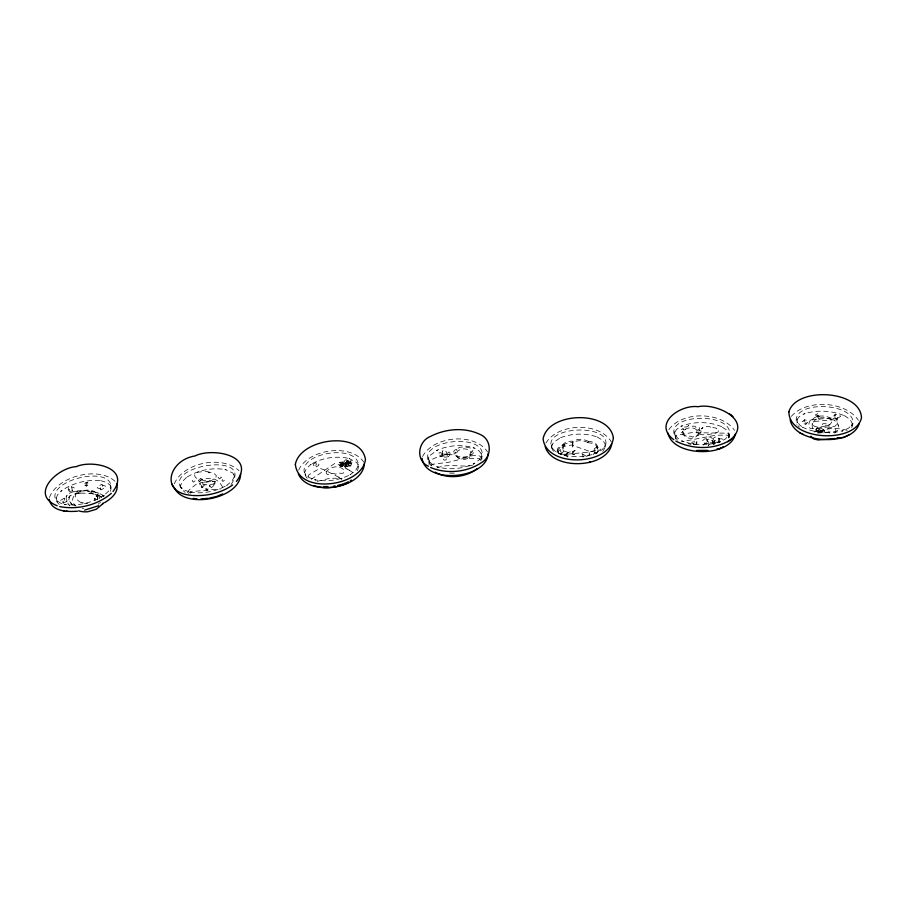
<?xml version="1.0" encoding="UTF-8"?>
<svg xmlns="http://www.w3.org/2000/svg" width="907" height="907" viewBox="0 0 907 907"><rect width="100%" height="100%" fill="white"/><g stroke="black" fill="none" stroke-linecap="round" stroke-linejoin="round"><path stroke-width="0.68" stroke-dasharray="4.54 3.4" d="M100.53 487.796L100.813 489.701M102.457 486.288L101.935 484.225L97.196 486.878L97.48 488L100.348 488.782M728.899 437.764L728.468 435.95L726.7 435.088L715.646 435.235L681.259 441.788M729.251 437.287L729.047 434.453L726.847 433.195L691.928 432.639L676.883 435.111L675.273 436.755L675.602 440.292M85.791 483.488L86.29 486.141L88.773 484.519C89.374 483.068 85.677 481.9 87.049 483.08L86.335 482.184L84.068 483.828C83.41 485.279 87.163 486.447 85.78 485.256L86.29 486.141M87.038 484.86L86.607 482.252M817.105 432.061C812.423 421.528 834.519 433.795 817.751 432.344M815.869 430.621L815.949 429.669M818.828 431.086C814.361 429.714 824.917 435.065 820.427 431.063C826.152 431.879 812.162 426.834 819.021 431.222M572.725 447.094L572.578 443.001C577.249 439.419 583.915 440.451 588.813 442.956L586.931 442.616C590.774 442.865 597.033 443.534 597.441 448.398L595.355 450.416L589.38 452.06L564.165 454.464L557.499 453.16L557.646 448.591L560.254 446.119L564.744 444.237L561.66 446.346C563.53 442.106 569.018 440.836 573.269 441.267C577.963 438.024 584.267 439.283 589.04 441.641L587.158 441.21C591.126 441.426 597.35 442.435 597.69 447.4L594.765 450.938L587.589 452.208M698.209 433.365C697.098 439.963 684.717 439.918 683.22 433.546C683.22 426.256 696.712 425.939 698.231 432.56M187.556 492.807L189.053 489.984L201.365 480.064C211.603 476.13 218.598 478.692 223.292 488.442M95.269 500.449L94.827 500.165C94.464 495.007 96.335 502.229 94.147 497.524L94.396 497.07C95.416 497.115 96.596 495.641 97.344 496.333C96.448 494.338 89.271 490.857 85.088 491.084C68.569 489.735 75.95 504.848 87.741 503.555M439.85 455.099L440.462 456.709L444.691 456.346L445.847 455.541L445.722 454.135L440.757 453.953L441.448 454.713L440.983 456.323M560.481 449.475L558.032 451.369L558.508 452.956L561.195 453.874L563.757 451.391L563.168 450.382L560.481 449.475L560.571 451.584M561.195 453.874L561.104 451.754M441.448 454.713L441.029 452.604L439.056 452.865L439.986 456.561M49.443 497.512C57.311 475.948 99.861 465.246 116.051 482.32M593.291 454.668L594.867 452.003L597.055 453.364M71.993 488.646L71.574 487.195L73.716 487.32L74.635 488.782C71.857 490.88 73.535 490.812 69.204 491.401L68.399 490.041L69.204 488.408L69.646 490.347L68.308 489.383L68.32 487.83C69.714 486.685 73.274 487.218 71.449 486.583M447.536 455.076L448.16 454.158L444.509 454.452L443.217 455.983L444.77 457.241L449.521 456.516L450.065 453.319L448.942 452.015L447.23 453.5L448.375 456.527M174.303 483.828C183.395 462.445 222.158 454.872 239.017 470.665M430.825 465.608L432.117 464.316L448.772 462.253L465.291 458.035L479.202 458.783L480.937 460.11M470.143 455.212C470.359 455.915 476.674 452.276 471.107 450.7L471.232 452.593C479.236 447.14 454.849 444.113 456.958 450.904L456.845 450.076M713.39 444.237L712.981 442.559C710.045 443.523 704.716 441.221 702.936 445.405M298.664 470.177C307.53 449.328 350.544 442.763 363.764 462.071M834.962 414.363L834.508 416.064L835.12 415.236L832.195 416.63L832.671 418.195L837.331 419.465L838.011 417.549L837.399 418.376L840.574 416.392L839.848 415.417L835.2 414.159L835.018 416.268M837.569 419.261L837.501 417.345M456.833 449.566C454.792 448.795 451.323 453.126 455.836 454.056L455.677 452.174C452.355 453.353 454.169 457.82 457.627 456.266C456.867 458.33 460.144 458.092 461.89 457.321C464.758 457.854 472.468 458.046 470.722 452.423C468.182 446.845 456.833 448.001 456.232 454.418C456.47 461.493 471.334 460.926 470.03 453.863L470.155 454.702M72.537 491.084L71.993 489.02M597.021 446.743L594.13 448.908L594.675 450.496L597.974 451.595L601.012 448.829L597.021 446.743L597.078 448.852M567.533 456.958L565.254 454.622L565.322 456.55M597.974 451.595L597.917 449.475M422.537 456.595C433.07 436.006 474.746 432.004 487.569 452.037M94.532 499.043L94.725 498.362M696.859 443.16L696.134 442.197C695.771 445.416 698.855 440.371 695.113 441.358C693.855 441.006 693.651 441.312 691.746 442.605C691.542 444.974 699.218 442.616 693.889 444.657M558.531 450.938L558.633 453.443L560.084 454.18L566.694 454.203M69.986 495.698L68.796 499.587L71.664 504.133L68.422 499.825M103.954 496.401C96.709 488.125 53.683 486.798 69.737 505.857L66.687 501.514M572.759 441.698L572.929 446.437M572.77 454.146L572.873 451.425L573.643 454.464L572.442 453.885L574.516 454.736L563.213 450.734L563.224 446.448L571.569 445.02L589.085 451.187L589.017 455.518L584.176 456.833M693.776 443.035L693.583 444.407M545.923 443.081C557.68 423.161 599.482 421.472 611.375 442.026M97.128 499.972C101.187 481.696 62.243 491.889 75.315 505.607M68.399 490.041L68.649 489.338M69.023 497.104L68.773 497.773C68.66 492.977 93.172 491.707 74.295 493.918M556.977 452.185L557.408 450.994M708.22 445.768L710.056 443.67M557.068 450.904L560.095 447.423L564.573 445.62L561.501 447.514C563.394 443.33 568.904 442.299 573.077 442.661L572.578 443.001M668.833 429.68C682.166 410.769 721.405 411.574 734.579 430.36M213.315 483.987L215.004 483.794L214.29 481.186L201.796 482.456C197.737 482.229 201.83 487.059 201.184 483.828C201.195 491.843 203.077 484.236 205.458 487.138C206.569 496.016 208.247 483.748 211.399 487.592C213.202 486.889 218.349 480.347 214.018 481.288M199.846 483.227L199.925 484.61M110.473 491.345C119.066 460.699 35.135 481.991 59.25 504.451M791.301 416.392C806.391 398.717 845.471 401.03 858.419 420.304M712.551 442.729L713.922 441.584L715.079 442.922M594.867 452.003L594.924 453.931M66.007 496.787L67.175 495.154M728.536 438.104C740.055 410.191 655.489 412.606 677.472 440.212M357.449 470.756C368.004 440.224 287.44 452.31 307.201 478.34M804.396 419.771L803.942 420.916L804.43 420.417L802.117 421.732L802.457 423.32L805.824 424.261L808.284 421.71L807.763 420.712L804.396 419.771L804.248 421.88M694.195 440.87L694.172 442.412M480.846 460.405C494.485 429.453 406.676 439.952 432.185 466.402M583.065 456.981L583.575 456.21L583.133 456.901L582.543 453.806L583.36 454.611L581.841 453.591L587.464 456.913M564.301 455.62L565.254 454.622M851.707 427.616C863.759 402.504 788.194 398.037 796.89 424.329M717.063 442.729C719.115 442.559 719.954 437.401 717.165 439.192M708.22 445.303L708.945 444.419M99.736 503.09L100.394 502.229M311.248 479.315L334.558 463.59L337.619 464.214L347.177 469.089M572.702 451.969L575.185 450.609L567.442 452.57A3.741 3.197 19.5 0 0 567.589 456.368M688.47 425.598C686.984 428.614 680.318 425.1 683.266 429.918C685.284 426.12 676.259 431.823 682.903 432.99L682.914 431.165L681.724 432.9L681.826 434.566L685.488 435.122L686.656 436.721L690.227 436.131L693.05 437.061L694.467 435.723L698.583 435.462L698.163 432.276L698.084 434L700.896 432.945L700.975 430.712L698.605 429.589L699.172 429.895C697.585 434.34 702.982 425.304 695.986 427.48C695.816 424.771 690.635 427.322 688.334 425.689M188.463 493.397L190.481 491.719L220.945 488.816M231.07 484.474C255.887 449.487 154.179 467.026 185.198 492.422M805.824 424.261L805.972 422.14M602.758 451.38C624.288 420.463 529.393 424.793 555.356 453.523M207.045 490.381L206.717 488.771M205.095 484.78C202.817 486.64 201.479 481.64 204.551 482.116M98.205 504.224L99.146 503.374M468.794 457.74L470.053 456.652M823.771 432.945L824.792 431.63C824.225 427.628 816.742 427.242 814.917 430.519L815.28 431.993M75.383 494.519L77.288 493.023M99.385 498.816L99.509 497.002L97.151 496.48L97.945 498.839M718.163 441.992C721.972 438.784 716.417 434.952 713.571 438.047L713.99 442.48L714.41 441.119L713.707 443.523L715.997 443.591M684.377 430.043L685.737 429.068M810.439 420.054C808.783 421.88 807.615 427.866 810.915 428.648L834.723 426.369C837.456 425.315 838.113 418.376 834.825 417.617L810.971 419.896M100.178 488.612L101.062 489.871L105.802 487.206L105.518 486.084L102.344 485.268L102.945 485.392L101.935 484.225M834.769 433.127C840.381 426.018 820.801 425.768 829.848 433.138M316.135 466.901L318.584 465.529L318.969 464.441L316.021 462.536L313.573 463.896L313.187 464.985L316.135 466.901L315.817 464.826M718.265 438.716L722.187 438.931L724.171 440.995M63.513 503.045L66.744 501.435L67.073 500.335L64.136 498.26L60.576 500.381L60.882 501.503L63.456 502.376L62.855 501.979L63.513 503.045L62.946 500.97M693.923 444.543L696.859 444.101L696.565 442.775M814.248 431.925L823.919 430.462L818.942 432.367C827.093 427.288 837.977 427.775 847.728 430.462M317.246 481.345L330.329 478.17L342.109 478.397M437.027 467.944C448.409 463.216 460.62 467.445 472.4 465.461M213.973 481.538L212.782 481.334M214.755 483.998L203.497 485.007M73.75 491.877L78.433 491.186M204.064 482.127L213.769 481.322M817.785 433.115L835.948 431.381C841.526 429.612 837.456 420.145 832.853 419.737L814.769 421.46C810.053 422.628 812.536 429.737 815.291 431.709M719.727 442.208L714.353 442.253L713.571 443.194L714.285 444.759M80.678 493.113L91.154 493.408L99.577 495.279M454.203 473.205L447.468 473.103M89.464 493.261L97.548 494.769L101.573 497.399M92.831 491.628L91.097 491.435L99.056 493.238M81.301 502.229L83.365 502.863M84.805 485.381L85.462 485.63M87.367 482.705L88.024 482.966M707.913 442.004L707.143 439.362L709.331 439.147L707.902 438.705L704.682 438.886L702.426 440.791L702.936 442.503L706.281 443.636L712.8 443.602L713.582 442.65L712.414 440.621L712.857 441.584C713.718 437.911 709.41 435.405 706.61 437.866L706.802 440.881L709.24 442.684M339.014 477.32L324.003 469.69L319.786 468.375L308.856 474.849L307.405 478.114M338.696 477.161L341.735 479.588M346.859 468.93L349.512 470.336M349.206 470.166L353.775 473.148M688.084 443.67L690.907 444.43M74.465 505.018L76.143 506.174M64.136 498.26L64.703 500.335M73.308 505.312L71.097 503.589M831.957 419.998C812.173 410.508 802.344 434.612 829.86 424.578C839.905 414.76 807.956 411.767 812.4 424.159M797.99 425.734L799.43 427.095M101.04 496.764L100.428 496.106L101.312 497.399M558.633 453.443L557.125 451.187M102.74 495.029L103.749 496.48M97.015 496.004L97.854 498.725M835.948 418.036L836.413 418.683M834.848 420.474L835.324 421.131M837.887 424.737L838.363 425.394M202.374 487.615L202.046 486.016M596.897 447.31L597.441 448.398M206.83 490.404L206.501 488.794M209.857 486.742L209.528 485.143M429.09 464.86L428.943 460.926C437.582 456.47 447.809 452.446 457.661 456.062C464.316 459.883 479.542 450.858 482.07 458.885M449.384 455.053L449.657 455.858M316.021 462.536L316.339 464.599M713.31 444.509L713.242 444.079M210.163 486.696L209.834 485.086M190.674 493.283L190.413 491.866M201.671 486.141L202.034 487.456M562.839 447.219L562.93 449.384M589.335 452.57L589.403 454.747M83.818 508.691A27.278 24.636 -89.4 0 1 82.163 508.532M567.476 456.833A3.764 3.254 5.3 0 1 567.328 453.035M348.299 464.044C350.782 468.5 354.569 459.804 348.299 464.044M343.56 462.887C336.973 468.534 341.678 457.752 343.402 463.59L342.234 463.715L341.599 461.629L342.755 461.504L343.56 462.887M605.218 444.067L604.844 446.958L605.423 445.314L602.282 449.577L596.387 453.194L597.452 452.729C585.877 457.445 572.566 457.933 560.639 454.214L561.694 454.6L555.401 451.493L551.762 447.525L552.442 449.101L551.705 446.267L552.306 443.398L551.297 446.482L553.701 442.197L561.036 437.423L560.061 437.888C572.079 433.183 585.979 432.786 598.11 437.321L596.999 436.879L602.599 440.178L605.218 444.067M350.431 465.019L349.104 465.847L348.447 463.749L349.626 463.624L350.431 465.019M350.578 461.255L349.83 462.989L348.639 463.092C347.234 461.039 352.596 460.847 351.916 462.91C349.819 464.894 346.508 461.958 349.796 460.597L350.578 461.255M428.546 458.012L429.374 462.298L428.603 460.745L432.435 464.554L438.863 467.343L437.798 467.037C449.849 470.132 463.08 468.919 474.327 463.545L473.295 464.055L478.964 460.11L481.844 455.665L481.368 457.332L481.209 452.99L481.946 454.566L478.805 450.62L473.08 447.605L474.214 447.979C461.924 444.056 448.103 445.212 436.414 450.564L437.367 450.053L430.292 455.246L428.104 459.702L428.943 456.55L428.546 458.012M110.586 486.923L110.529 488.363L110.745 486.617L108.477 491.299L103.285 495.982L104.248 495.267C92.559 502.773 78.081 506.276 64.272 504.439L65.61 504.632L61.075 503.419L56.472 500.449L57.538 501.877L55.996 497.932L55.803 499.712L57.39 495.075L61.903 490.392L60.882 491.186C72.549 482.83 87.582 479.134 101.811 480.835L100.575 480.619L106.901 482.524L110.711 485.733L109.702 484.281L110.586 486.923M347.404 463.681L345.703 465.144L344.456 463.284L346.145 462.196L347.404 463.681M348.084 465.892C345.873 469.384 343.368 461.731 348.084 465.892M348.311 460.824L344.955 463.386L345.646 464.622L346.723 464.248L346.803 463.216L345.737 462.774L344.921 463.772L346.349 464.554L346.587 462.933L345.499 462.797L344.921 463.772L346.565 465.915L343.866 467.026L343.855 465.665L346.712 464.214L346.474 462.842C343.265 462.581 347.313 458.761 348.311 460.824M346.825 461.674C344.626 465.132 342.143 457.547 346.825 461.674M347.064 460.45L346.769 466.731L345.873 467.831L344.773 466.924L345.079 460.643L345.975 459.554L347.064 460.45M343.458 464.713L342.71 466.459L341.508 466.561L341.996 464.35L343.197 464.248C342.971 469.826 335.771 461.266 343.458 464.713M829.667 424.816C821.923 428.671 817.91 420.825 829.667 424.816M823.216 431.108L823.273 431.335C821.13 434 815.892 430.372 816.243 431.154L819.52 429.918L823.216 431.108M728.774 433.716L728.23 436.55L728.911 434.929L725.487 438.954L719.285 442.197L720.396 441.777C708.401 445.802 694.955 445.609 683.05 441.324L684.093 441.766L677.926 438.398L674.479 434.328L675.08 435.95L674.706 431.721L674.06 433.353L676.724 429.272L682.098 425.882L680.953 426.358C693.923 421.199 709.07 421.438 721.949 426.766L720.838 426.256L726.337 429.782L728.774 433.716M815.654 414.896L817.037 417.107L819.259 415.791L817.876 413.581L815.654 414.896M339.479 462.355C354.206 472.048 358.696 459.611 339.479 462.355M234.346 476.549L232.033 480.959L226.716 485.438L227.691 484.803C216.784 491.345 203.542 493.998 190.958 492.342L192.091 492.546L185.243 490.54L180.935 487.229L181.899 488.703L180.629 484.587L180.357 486.333L182.148 481.708L186.774 477.195L185.754 477.91C197.409 470.121 212.34 467.139 226.104 469.724L224.913 469.463L232.475 472.83L234.539 475.291L233.609 473.794L234.346 476.549M339.286 465.62L340.692 466.663L351.973 462.445L352.438 461.119L351.134 460.699L339.286 465.62M718.423 430.712L718.049 432.117C711.972 434.192 703.05 436.21 696.939 433.489L696.848 430.655L699.24 428.898L702.653 428.002L701.394 429C703.367 425.757 708.231 425.768 711.269 427.424L710.691 427.14L716.269 428.161L718.423 430.712M194.676 474.701C194.041 478.647 199.438 479.418 202.306 479.191L199.313 478.034L202.726 480.279L211.671 480.37L215.764 477.966L216.331 475.574L213.451 472.978L207.975 472.445L210.741 473.42L209.177 472.025L206.456 471.379L197.749 472.162L194.676 474.701M358.027 466.198L355.533 470.563L350.057 474.803L351.054 474.236C340.046 480.211 326.837 482.15 314.548 479.746L315.647 479.996L309.038 477.581L304.99 473.998L305.852 475.506L304.809 471.277L304.457 472.989L306.441 468.431L311.203 464.135L310.16 464.781C321.951 457.582 336.848 455.393 350.227 458.783L349.07 458.466L356.36 462.298L358.265 464.906L357.449 463.375L358.027 466.198M852.251 423.342L851.503 426.075L852.285 424.476L848.499 428.229L841.945 431.074L843.091 430.689C829.769 434.113 815.03 433.195 802.57 427.197L803.749 427.787L799.985 425.304L796.743 421.177L797.264 422.843L797.162 418.717L796.414 420.326L799.396 416.494L805.087 413.456L803.897 413.898C817.445 409.533 832.785 410.452 845.755 416.313L844.632 415.723L850.04 419.442L852.251 423.342M442.469 451.221L442.899 458.466L444.192 460.144L445.915 459.974C447.899 457.445 447.355 452.185 444.94 450.076L443.24 450.235L442.469 451.221M224.38 480.279L222.963 481.47L221.898 480.279L223.326 479.089L224.38 480.279M221.251 477.456L219.483 478.93L218.156 477.445L219.925 475.971L221.251 477.456M200.538 480.438L199.279 481.47L198.35 480.427L199.608 479.395L200.538 480.438M326.135 471.765C326.475 478.272 333.005 471.323 335.488 474.338C338.311 470.801 344.83 476.583 344.093 469.973C338.209 464.656 331.293 466.504 326.135 471.765M195.039 480.835L193.418 482.173L192.227 480.835L193.837 479.497L195.039 480.835M817.173 415.247L818.874 419.023L820.223 419.034L818.522 415.259L817.173 415.247M715.124 440.451L714.285 441.278L715.124 440.451M711.859 440.303L712.789 441.051L711.859 440.303"/><path stroke-width="1.36" d="M611.783 443.795C607.52 468.851 551.921 470.699 545.198 446.539M422.095 458.284C425.224 484.576 486.787 479.077 488.068 453.795M735.464 433.795C730.418 458.103 672.79 457.139 667.915 433.058M859.11 423.75C852.251 447.208 793.954 443.614 790.178 419.68M477.139 468.602C466.391 477.57 447.162 479.395 435.145 472.15M720.861 447.582L719.739 448.648L717.074 448.931M589.255 462.525L589.663 461.89M589.561 462.343L590.004 461.686M102.525 503.963L103.296 502.909M103.058 503.532L96.357 509.235L87.854 511.741A29.534 26.654 86.7 0 1 80.44 511.31L78.648 510.856M113.001 491.469C130.948 467.808 92.265 459.418 76.199 466.663C57.742 467.547 28.854 494.474 57.175 505.766M236.455 481.39C256.511 455.133 211.728 447.355 194.926 455.994C169.155 459.883 159.054 492.83 191.536 495.335M348.821 482.297C338.402 487.694 325.307 489.383 314.071 485.619M111.334 493.329C97.491 505.244 77.537 510.051 59.681 506.582M729.761 440.314C754.295 420.825 716.258 402.595 698.073 406.721C680.601 404.227 652.224 423.569 673.731 439.657M848.952 434.861L843.657 437.514L837.059 437.99M232.634 484.973C221.161 493.159 206.535 496.333 192.601 495.471M675.817 441.097C692.109 449.441 713.48 449.985 729.421 440.541M727.663 441.72L731.654 439.045M104.543 502.693C111.062 498.827 118.93 492.433 116.822 483.896M350.306 480.71L351.315 480.109M222.725 493.93L216.728 496.39M834.565 438.523L818.205 439.963L813.862 439.045L810.847 436.256M346.996 482.388L348.152 481.855M722.55 447.004L723.185 446.709M98.58 505.743L84.68 510.108M837.116 438.206L838.442 437.662M344.558 483.374L345.794 482.898M341.984 484.259L343.288 483.828M215.719 496.696L209.404 498.147M340.658 484.644L337.926 485.336M333.697 486.107L335.114 485.88M208.338 498.328L200.969 498.963M834.168 438.693L834.996 438.58M707.902 450.405L696.871 450.416M77.469 511.197C67.56 511.956 51.438 511.684 49.261 499.292M328.017 486.617L323.867 486.606M196.978 498.85L193.27 498.408M63.105 510.698L64.442 510.879M66.234 511.117L67.413 511.276M430.644 467.536C446.822 474.214 466.799 472.434 481.368 462.695C492.399 456.709 491.798 439.011 479.916 434.374C464.497 426.936 445.371 428.716 430.394 436.46C417.912 441.335 415.27 460.563 428.433 466.277M802.207 434.022L803.251 434.544M799.475 432.696L800.654 433.274M729.319 413.671L730.997 414.987M731.178 415.134L732.969 416.551M171.65 483.737L172.625 485.438M172.931 485.971L173.895 487.637M174.121 487.376C183.985 510.04 240.831 498.827 240.604 473.817M298.312 473.715C307.541 497.183 362.732 489.179 364.342 463.794M613.393 437.866C610.048 465.96 546.297 468.125 543.112 438.875C547.817 411.857 609.198 409.669 613.393 437.866M295.353 464.373C298.539 495.403 361.916 486.503 365.464 459.611C360.963 429.737 300.036 438.557 295.353 464.373M788.909 411.801C788.614 440.723 855.301 444.339 861.469 417.912C860.743 389.863 796.21 386.484 788.909 411.801"/></g></svg>
